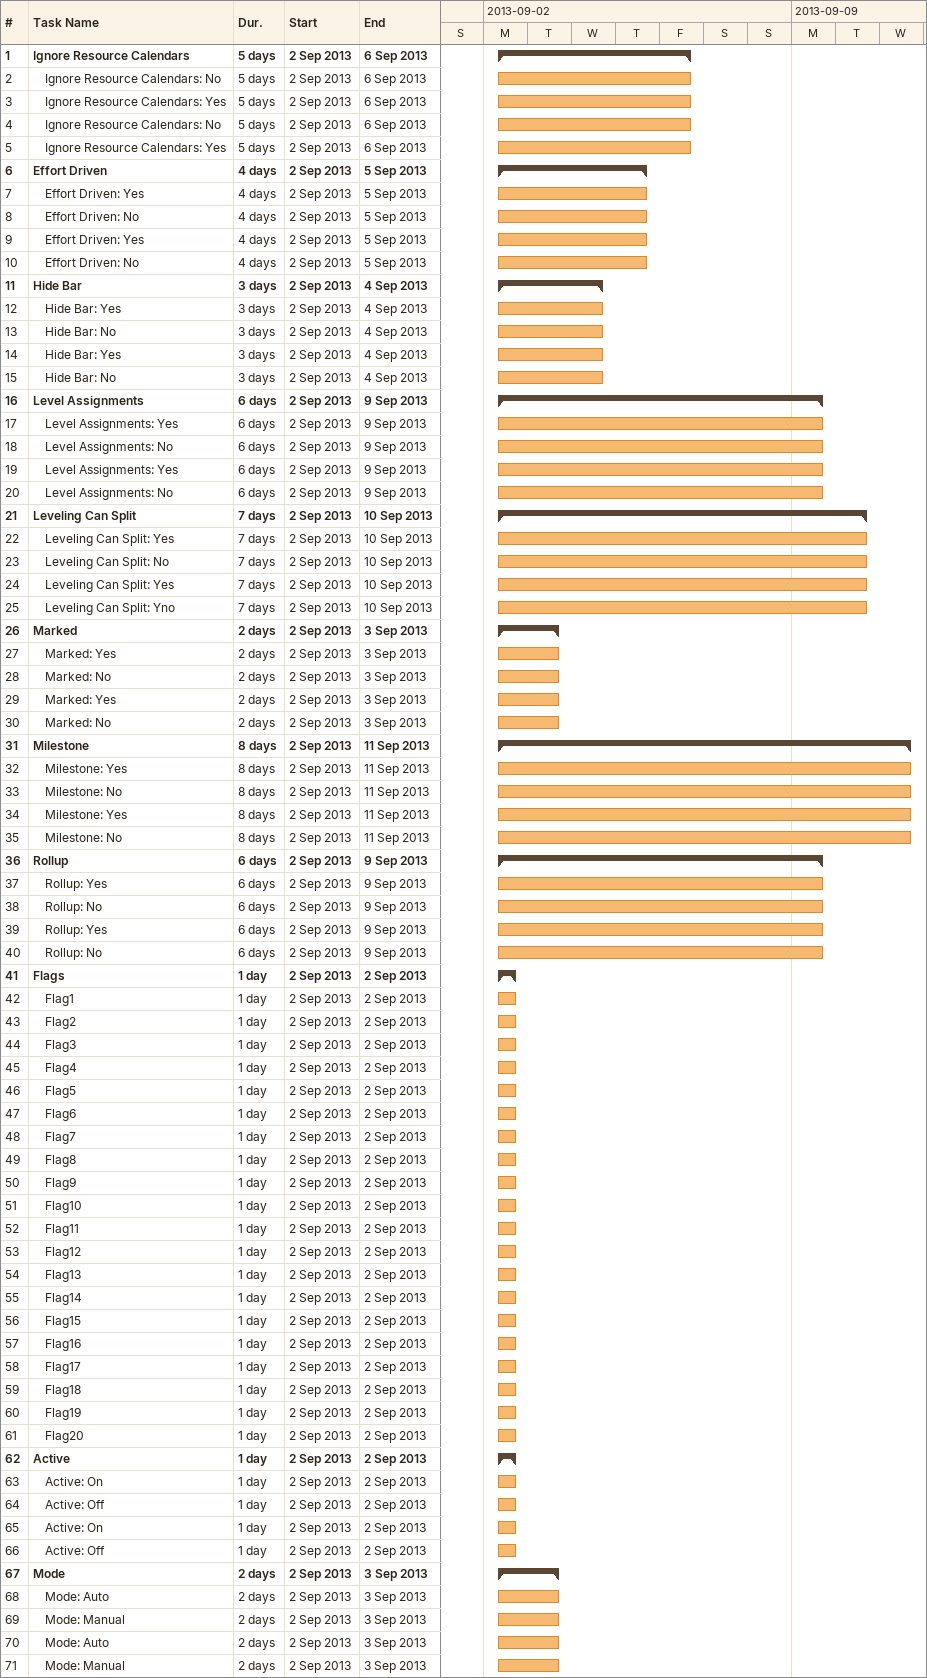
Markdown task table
| ID | Level | Task | Duration | Start | Finish |
|---|---|---|---|---|---|
| 1 | 1 | **Ignore Resource Calendars** | 5d | 2013-09-02 | 2013-09-06 |
| 2 | 2 | Ignore Resource Calendars: No | 5d | 2013-09-02 | 2013-09-06 |
| 3 | 2 | Ignore Resource Calendars: Yes | 5d | 2013-09-02 | 2013-09-06 |
| 4 | 2 | Ignore Resource Calendars: No | 5d | 2013-09-02 | 2013-09-06 |
| 5 | 2 | Ignore Resource Calendars: Yes | 5d | 2013-09-02 | 2013-09-06 |
| 6 | 1 | **Effort Driven** | 4d | 2013-09-02 | 2013-09-05 |
| 7 | 2 | Effort Driven: Yes | 4d | 2013-09-02 | 2013-09-05 |
| 8 | 2 | Effort Driven: No | 4d | 2013-09-02 | 2013-09-05 |
| 9 | 2 | Effort Driven: Yes | 4d | 2013-09-02 | 2013-09-05 |
| 10 | 2 | Effort Driven: No | 4d | 2013-09-02 | 2013-09-05 |
| 11 | 1 | **Hide Bar** | 3d | 2013-09-02 | 2013-09-04 |
| 12 | 2 | Hide Bar: Yes | 3d | 2013-09-02 | 2013-09-04 |
| 13 | 2 | Hide Bar: No | 3d | 2013-09-02 | 2013-09-04 |
| 14 | 2 | Hide Bar: Yes | 3d | 2013-09-02 | 2013-09-04 |
| 15 | 2 | Hide Bar: No | 3d | 2013-09-02 | 2013-09-04 |
| 16 | 1 | **Level Assignments** | 6d | 2013-09-02 | 2013-09-09 |
| 17 | 2 | Level Assignments: Yes | 6d | 2013-09-02 | 2013-09-09 |
| 18 | 2 | Level Assignments: No | 6d | 2013-09-02 | 2013-09-09 |
| 19 | 2 | Level Assignments: Yes | 6d | 2013-09-02 | 2013-09-09 |
| 20 | 2 | Level Assignments: No | 6d | 2013-09-02 | 2013-09-09 |
| 21 | 1 | **Leveling Can Split** | 7d | 2013-09-02 | 2013-09-10 |
| 22 | 2 | Leveling Can Split: Yes | 7d | 2013-09-02 | 2013-09-10 |
| 23 | 2 | Leveling Can Split: No | 7d | 2013-09-02 | 2013-09-10 |
| 24 | 2 | Leveling Can Split: Yes | 7d | 2013-09-02 | 2013-09-10 |
| 25 | 2 | Leveling Can Split: Yno | 7d | 2013-09-02 | 2013-09-10 |
| 26 | 1 | **Marked** | 2d | 2013-09-02 | 2013-09-03 |
| 27 | 2 | Marked: Yes | 2d | 2013-09-02 | 2013-09-03 |
| 28 | 2 | Marked: No | 2d | 2013-09-02 | 2013-09-03 |
| 29 | 2 | Marked: Yes | 2d | 2013-09-02 | 2013-09-03 |
| 30 | 2 | Marked: No | 2d | 2013-09-02 | 2013-09-03 |
| 31 | 1 | **Milestone** | 8d | 2013-09-02 | 2013-09-11 |
| 32 | 2 | Milestone: Yes | 8d | 2013-09-02 | 2013-09-11 |
| 33 | 2 | Milestone: No | 8d | 2013-09-02 | 2013-09-11 |
| 34 | 2 | Milestone: Yes | 8d | 2013-09-02 | 2013-09-11 |
| 35 | 2 | Milestone: No | 8d | 2013-09-02 | 2013-09-11 |
| 36 | 1 | **Rollup** | 6d | 2013-09-02 | 2013-09-09 |
| 37 | 2 | Rollup: Yes | 6d | 2013-09-02 | 2013-09-09 |
| 38 | 2 | Rollup: No | 6d | 2013-09-02 | 2013-09-09 |
| 39 | 2 | Rollup: Yes | 6d | 2013-09-02 | 2013-09-09 |
| 40 | 2 | Rollup: No | 6d | 2013-09-02 | 2013-09-09 |
| 41 | 1 | **Flags** | 1d | 2013-09-02 | 2013-09-02 |
| 42 | 2 | Flag1 | 1d | 2013-09-02 | 2013-09-02 |
| 43 | 2 | Flag2 | 1d | 2013-09-02 | 2013-09-02 |
| 44 | 2 | Flag3 | 1d | 2013-09-02 | 2013-09-02 |
| 45 | 2 | Flag4 | 1d | 2013-09-02 | 2013-09-02 |
| 46 | 2 | Flag5 | 1d | 2013-09-02 | 2013-09-02 |
| 47 | 2 | Flag6 | 1d | 2013-09-02 | 2013-09-02 |
| 48 | 2 | Flag7 | 1d | 2013-09-02 | 2013-09-02 |
| 49 | 2 | Flag8 | 1d | 2013-09-02 | 2013-09-02 |
| 50 | 2 | Flag9 | 1d | 2013-09-02 | 2013-09-02 |
| 51 | 2 | Flag10 | 1d | 2013-09-02 | 2013-09-02 |
| 52 | 2 | Flag11 | 1d | 2013-09-02 | 2013-09-02 |
| 53 | 2 | Flag12 | 1d | 2013-09-02 | 2013-09-02 |
| 54 | 2 | Flag13 | 1d | 2013-09-02 | 2013-09-02 |
| 55 | 2 | Flag14 | 1d | 2013-09-02 | 2013-09-02 |
| 56 | 2 | Flag15 | 1d | 2013-09-02 | 2013-09-02 |
| 57 | 2 | Flag16 | 1d | 2013-09-02 | 2013-09-02 |
| 58 | 2 | Flag17 | 1d | 2013-09-02 | 2013-09-02 |
| 59 | 2 | Flag18 | 1d | 2013-09-02 | 2013-09-02 |
| 60 | 2 | Flag19 | 1d | 2013-09-02 | 2013-09-02 |
| 61 | 2 | Flag20 | 1d | 2013-09-02 | 2013-09-02 |
| 62 | 1 | **Active** | 1d | 2013-09-02 | 2013-09-02 |
| 63 | 2 | Active: On | 1d | 2013-09-02 | 2013-09-02 |
| 64 | 2 | Active: Off | 1d | 2013-09-02 | 2013-09-02 |
| 65 | 2 | Active: On | 1d | 2013-09-02 | 2013-09-02 |
| 66 | 2 | Active: Off | 1d | 2013-09-02 | 2013-09-02 |
| 67 | 1 | **Mode** | 2d | 2013-09-02 | 2013-09-03 |
| 68 | 2 | Mode: Auto | 2d | 2013-09-02 | 2013-09-03 |
| 69 | 2 | Mode: Manual | 2d | 2013-09-02 | 2013-09-03 |
| 70 | 2 | Mode: Auto | 2d | 2013-09-02 | 2013-09-03 |
| 71 | 2 | Mode: Manual | 2d | 2013-09-02 | 2013-09-03 |
